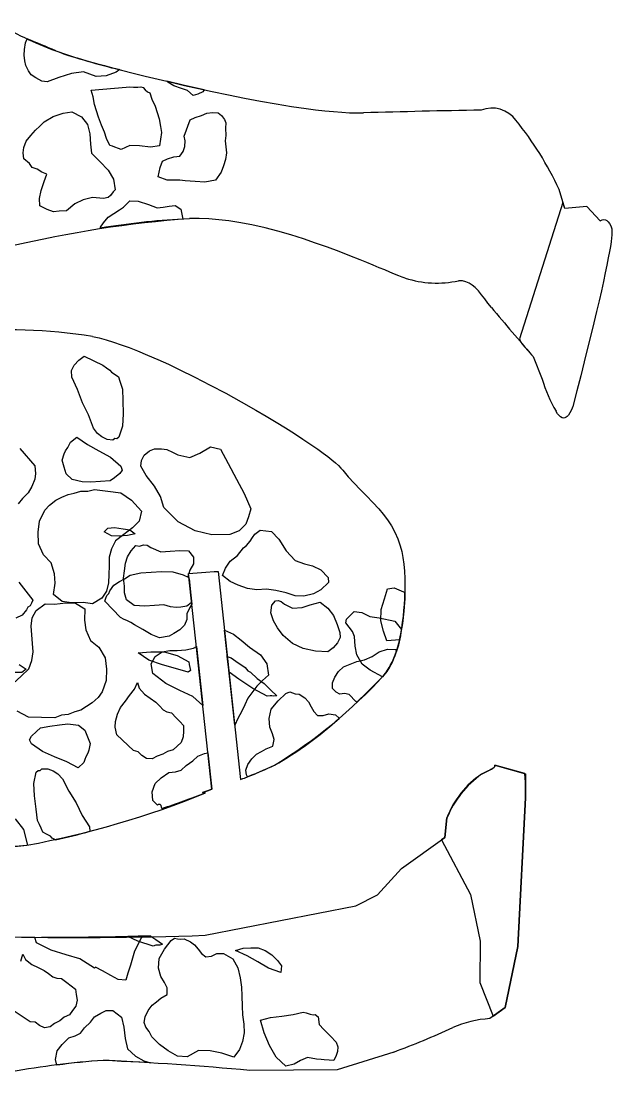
# Model space of a CAD drawing. Extents: x 1.3 to 15.6, y 3.2 to 7.5.
# Drawn here: x 4.389 to 6.296, y 3.824 to 7.216 of the extents above; entities that cross this region are included whole.
import ezdxf

# ---------------------------------------------------------------- set-up
doc = ezdxf.new("R2010")
doc.units = 0
doc.header["$MEASUREMENT"] = 0

msp = doc.modelspace()

# ---------------------------------------------------------------- linework, layer by layer
at = {"color": 7, "linetype": 'Continuous'}
for p, q in [((4.4041, 7.1462), (4.4087, 7.1592)), ((4.3991, 7.1067), (4.4009, 7.1244)), ((4.4009, 7.1244), (4.4041, 7.1462)), ((4.4015, 7.0875), (4.3991, 7.1067)), ((4.4052, 7.0724), (4.4015, 7.0875)), ((4.4131, 7.0558), (4.4052, 7.0724)), ((4.708, 7.0596), (4.6959, 7.0512)), ((4.4224, 7.0433), (4.4131, 7.0558)), ((4.4372, 7.0334), (4.4224, 7.0433)), ((4.4561, 7.0221), (4.4372, 7.0334)), ((4.5111, 7.0346), (4.4739, 7.0203)), ((4.5523, 7.0474), (4.5111, 7.0346)), ((4.5907, 7.052), (4.5523, 7.0474)), ((4.6314, 7.0375), (4.5907, 7.052)), ((4.6643, 7.0396), (4.6314, 7.0375)), ((4.6959, 7.0512), (4.6643, 7.0396)), ((4.4739, 7.0203), (4.4561, 7.0221)), ((4.6154, 6.9928), (4.7291, 7.0027)), ((4.6218, 6.9721), (4.6154, 6.9928)), ((4.7291, 7.0027), (4.7387, 7.0038)), ((4.7387, 7.0038), (4.7523, 7.0035)), ((4.7523, 7.0035), (4.766, 7.0032)), ((4.766, 7.0032), (4.7756, 7.0044)), ((4.7756, 7.0044), (4.7837, 7.0015)), ((4.7837, 7.0015), (4.7904, 6.9945)), ((4.7904, 6.9945), (4.7971, 6.9876)), ((4.8634, 7.019), (4.8597, 7.0221)), ((4.8823, 7.0076), (4.8634, 7.019)), ((4.9067, 6.9989), (4.8823, 7.0076)), ((4.927, 6.9917), (4.9067, 6.9989)), ((4.9445, 6.9762), (4.927, 6.9917)), ((4.9807, 6.9947), (4.9762, 6.9879)), ((4.6268, 6.9474), (4.6218, 6.9721)), ((4.7971, 6.9876), (4.8052, 6.9847)), ((4.8052, 6.9847), (4.8116, 6.964)), ((4.8116, 6.964), (4.8221, 6.9419)), ((4.9596, 6.98), (4.9445, 6.9762)), ((4.9762, 6.9879), (4.9596, 6.98)), ((4.525, 6.9195), (4.5538, 6.923)), ((4.5538, 6.923), (4.5849, 6.9073)), ((4.6332, 6.9268), (4.6268, 6.9474)), ((4.6396, 6.9061), (4.6332, 6.9268)), ((4.8221, 6.9419), (4.8285, 6.9213)), ((4.8285, 6.9213), (4.8349, 6.9006)), ((4.9884, 6.9193), (5.0076, 6.9216)), ((5.0076, 6.9216), (5.0253, 6.9199)), ((4.4503, 6.8773), (4.4643, 6.8907)), ((4.4643, 6.8907), (4.4934, 6.9078)), ((4.4934, 6.9078), (4.525, 6.9195)), ((4.5849, 6.9073), (4.6035, 6.8823)), ((4.6486, 6.88), (4.6396, 6.9061)), ((4.8349, 6.9006), (4.8399, 6.8759)), ((4.9157, 6.8443), (4.9346, 6.8972)), ((4.9346, 6.8972), (4.9512, 6.905)), ((4.9512, 6.905), (4.9718, 6.9114)), ((4.9718, 6.9114), (4.9884, 6.9193)), ((5.0253, 6.9199), (5.0361, 6.9114)), ((5.0361, 6.9114), (5.0454, 6.8989)), ((5.0454, 6.8989), (5.0506, 6.8879)), ((5.0506, 6.8879), (5.0489, 6.8702)), ((4.421, 6.8465), (4.4364, 6.8639)), ((4.4364, 6.8639), (4.4503, 6.8773)), ((4.6035, 6.8823), (4.6111, 6.8521)), ((4.6591, 6.8579), (4.6486, 6.88)), ((4.6655, 6.8372), (4.6591, 6.8579)), ((4.8422, 6.8568), (4.839, 6.835)), ((4.8399, 6.8759), (4.8422, 6.8568)), ((5.0489, 6.8702), (5.0497, 6.8469)), ((4.3983, 6.8087), (4.4056, 6.8291)), ((4.4056, 6.8291), (4.421, 6.8465)), ((4.6111, 6.8521), (4.6131, 6.8192)), ((4.6131, 6.8192), (4.6166, 6.7904)), ((4.6759, 6.8152), (4.6655, 6.8372)), ((4.839, 6.835), (4.8358, 6.8132)), ((4.9195, 6.8292), (4.9157, 6.8443)), ((4.9178, 6.8114), (4.9195, 6.8292)), ((5.0497, 6.8469), (5.048, 6.8292)), ((5.048, 6.8292), (5.0503, 6.81)), ((4.3966, 6.791), (4.3983, 6.8087)), ((4.3989, 6.7718), (4.3966, 6.791)), ((4.6166, 6.7904), (4.6434, 6.7625)), ((4.6841, 6.8123), (4.6759, 6.8152)), ((4.6922, 6.8093), (4.6841, 6.8123)), ((4.7044, 6.805), (4.6922, 6.8093)), ((4.7125, 6.8021), (4.7044, 6.805)), ((4.7402, 6.8152), (4.7125, 6.8021)), ((4.7716, 6.8131), (4.7402, 6.8152)), ((4.807, 6.8097), (4.7716, 6.8131)), ((4.8358, 6.8132), (4.807, 6.8097)), ((4.9021, 6.7803), (4.912, 6.7951)), ((4.912, 6.7951), (4.9178, 6.8114)), ((5.0527, 6.7908), (5.0495, 6.769)), ((5.0503, 6.81), (5.0527, 6.7908)), ((4.4163, 6.7564), (4.3989, 6.7718)), ((4.4257, 6.7439), (4.4163, 6.7564)), ((4.6434, 6.7625), (4.6701, 6.7346)), ((4.8384, 6.7434), (4.8457, 6.7637)), ((4.8457, 6.7637), (4.8623, 6.7716)), ((4.8623, 6.7716), (4.8829, 6.778)), ((4.8829, 6.778), (4.9021, 6.7803)), ((5.0495, 6.769), (5.0422, 6.7487)), ((4.4419, 6.7381), (4.4257, 6.7439)), ((4.4568, 6.7282), (4.4419, 6.7381)), ((4.473, 6.7224), (4.4568, 6.7282)), ((4.4643, 6.698), (4.473, 6.7224)), ((4.6701, 6.7346), (4.6873, 6.7056)), ((4.8323, 6.7134), (4.8384, 6.7434)), ((5.0349, 6.7283), (5.0166, 6.7027)), ((5.0422, 6.7487), (5.0349, 6.7283)), ((4.4542, 6.6695), (4.4643, 6.698)), ((4.6873, 6.7056), (4.6934, 6.6713)), ((4.8608, 6.7033), (4.8323, 6.7134)), ((4.8745, 6.703), (4.8608, 6.7033)), ((4.8881, 6.7027), (4.8745, 6.703)), ((4.9018, 6.7024), (4.8881, 6.7027)), ((4.9195, 6.7007), (4.9018, 6.7024)), ((4.9509, 6.6986), (4.9195, 6.7007)), ((4.9823, 6.6966), (4.9509, 6.6986)), ((5.0166, 6.7027), (4.9823, 6.6966)), ((4.4495, 6.6436), (4.4542, 6.6695)), ((4.678, 6.6538), (4.671, 6.6471)), ((4.6864, 6.6646), (4.678, 6.6538)), ((4.6934, 6.6713), (4.6864, 6.6646)), ((6.1434, 6.6115), (6.1255, 6.6723)), ((4.4504, 6.6204), (4.4495, 6.6436)), ((4.4734, 6.6076), (4.4504, 6.6204)), ((4.5626, 6.6262), (4.5361, 6.6035)), ((4.5902, 6.6393), (4.5626, 6.6262)), ((4.6204, 6.6468), (4.5902, 6.6393)), ((4.6559, 6.6434), (4.6204, 6.6468)), ((4.671, 6.6471), (4.6559, 6.6434)), ((4.7071, 6.6067), (4.7196, 6.616)), ((4.7196, 6.616), (4.7405, 6.6361)), ((4.7405, 6.6361), (4.7678, 6.6355)), ((4.7678, 6.6355), (4.8004, 6.6239)), ((4.8004, 6.6239), (4.8289, 6.6137)), ((4.8289, 6.6137), (4.848, 6.6161)), ((4.848, 6.6161), (4.8672, 6.6184)), ((4.8672, 6.6184), (4.8864, 6.6207)), ((4.8864, 6.6207), (4.9053, 6.6094)), ((6.1378, 6.6307), (5.9977, 6.1904)), ((6.1434, 6.6115), (6.1378, 6.6307)), ((6.215, 6.6178), (6.1434, 6.6115)), ((6.215, 6.6178), (6.1434, 6.6115)), ((6.2581, 6.5717), (6.215, 6.6178)), ((6.2581, 6.5717), (6.215, 6.6178)), ((4.4937, 6.6003), (4.4734, 6.6076)), ((4.5129, 6.6026), (4.4937, 6.6003)), ((4.5361, 6.6035), (4.5129, 6.6026)), ((4.6556, 6.5655), (4.671, 6.5829)), ((4.671, 6.5829), (4.689, 6.5948)), ((4.689, 6.5948), (4.7071, 6.6067)), ((4.9053, 6.6094), (4.911, 6.5774)), ((4.6457, 6.5506), (4.6556, 6.5655)), ((4.6461, 6.548), (4.6457, 6.5506)), ((5.9977, 6.1904), (6.0009, 6.1808)), ((4.5612, 6.1053), (4.5758, 6.1219)), ((4.5758, 6.1219), (4.593, 6.1349)), ((4.593, 6.1349), (4.6537, 6.1051)), ((6.0417, 6.1331), (6.0704, 6.0607)), ((6.0417, 6.1331), (6.0704, 6.0607)), ((4.5527, 6.088), (4.5612, 6.1053)), ((4.5528, 6.0664), (4.5527, 6.088)), ((4.6537, 6.1051), (4.665, 6.0974)), ((4.665, 6.0974), (4.6763, 6.0897)), ((4.6763, 6.0897), (4.6815, 6.0828)), ((4.6815, 6.0828), (4.6928, 6.0751)), ((4.6928, 6.0751), (4.7041, 6.0674)), ((4.5721, 6.0268), (4.5528, 6.0664)), ((4.7041, 6.0674), (4.7085, 6.0544)), ((4.7085, 6.0544), (4.7129, 6.0415)), ((4.7129, 6.0415), (4.7173, 6.0286)), ((4.5879, 5.9845), (4.5721, 6.0268)), ((4.7173, 6.0286), (4.7184, 5.9914)), ((4.6072, 5.9449), (4.5879, 5.9845)), ((4.7184, 5.9914), (4.7187, 5.9482)), ((4.623, 5.9026), (4.6072, 5.9449)), ((4.7187, 5.9482), (4.7164, 5.9084)), ((4.7164, 5.9084), (4.7053, 5.8729)), ((4.549, 5.8572), (4.5697, 5.8729)), ((4.5697, 5.8729), (4.6035, 5.8498)), ((4.6361, 5.8854), (4.623, 5.9026)), ((4.65, 5.8743), (4.6361, 5.8854)), ((4.6674, 5.8658), (4.65, 5.8743)), ((4.7053, 5.8729), (4.6985, 5.8677)), ((4.3858, 5.8363), (4.4337, 5.7804)), ((4.5328, 5.8286), (4.5405, 5.8399)), ((4.5405, 5.8399), (4.5447, 5.8485)), ((4.5447, 5.8485), (4.549, 5.8572)), ((4.6035, 5.8498), (4.6408, 5.8293)), ((4.6855, 5.8633), (4.6674, 5.8658)), ((4.6924, 5.8685), (4.6855, 5.8633)), ((4.6985, 5.8677), (4.6924, 5.8685)), ((4.8042, 5.8286), (4.8205, 5.8356)), ((4.8205, 5.8356), (4.8421, 5.8358)), ((4.8421, 5.8358), (4.8603, 5.8333)), ((4.9667, 5.8219), (5.0003, 5.842)), ((5.0003, 5.842), (5.0332, 5.8344)), ((4.5226, 5.7991), (4.5285, 5.8199)), ((4.5285, 5.8199), (4.5328, 5.8286)), ((4.6408, 5.8293), (4.6781, 5.8088)), ((4.6781, 5.8088), (4.7111, 5.7796)), ((4.7784, 5.7982), (4.787, 5.8155)), ((4.787, 5.8155), (4.8042, 5.8286)), ((4.8603, 5.8333), (4.8777, 5.8248)), ((4.8777, 5.8248), (4.895, 5.8162)), ((4.895, 5.8162), (4.9339, 5.8078)), ((4.9339, 5.8078), (4.9667, 5.8219)), ((5.0332, 5.8344), (5.0577, 5.7879)), ((4.4337, 5.7804), (4.4364, 5.7554)), ((4.5288, 5.7767), (4.5226, 5.7991)), ((4.535, 5.7543), (4.5288, 5.7767)), ((4.7111, 5.7796), (4.7155, 5.7667)), ((4.776, 5.78), (4.7784, 5.7982)), ((4.7934, 5.7499), (4.776, 5.78)), ((5.0577, 5.7879), (5.0848, 5.7379)), ((4.434, 5.7372), (4.4246, 5.7138)), ((4.4364, 5.7554), (4.434, 5.7372)), ((4.5541, 5.7362), (4.535, 5.7543)), ((4.587, 5.7287), (4.5541, 5.7362)), ((4.6906, 5.7423), (4.6769, 5.7318)), ((4.7078, 5.7554), (4.6906, 5.7423)), ((4.7155, 5.7667), (4.7078, 5.7554)), ((4.8196, 5.7155), (4.7934, 5.7499)), ((5.0848, 5.7379), (5.1093, 5.6914)), ((4.4246, 5.7138), (4.4126, 5.6938)), ((4.6147, 5.728), (4.587, 5.7287)), ((4.6045, 5.6985), (4.6269, 5.7047)), ((4.6458, 5.7299), (4.6147, 5.728)), ((4.6269, 5.7047), (4.6693, 5.699)), ((4.6769, 5.7318), (4.6458, 5.7299)), ((4.8397, 5.6819), (4.8196, 5.7155)), ((4.3946, 5.6747), (4.38, 5.6582)), ((4.4126, 5.6938), (4.3946, 5.6747)), ((4.4812, 5.6537), (4.5018, 5.6694)), ((4.5018, 5.6694), (4.5216, 5.679)), ((4.5216, 5.679), (4.5415, 5.6886)), ((4.5415, 5.6886), (4.5604, 5.6922)), ((4.5604, 5.6922), (4.5829, 5.6984)), ((4.5829, 5.6984), (4.6045, 5.6985)), ((4.6693, 5.699), (4.7117, 5.6932)), ((4.7117, 5.6932), (4.7455, 5.6701)), ((4.7455, 5.6701), (4.7778, 5.6348)), ((4.8503, 5.6465), (4.8397, 5.6819)), ((5.1093, 5.6914), (5.1303, 5.6423)), ((4.4495, 5.6025), (4.4666, 5.6371)), ((4.4666, 5.6371), (4.4812, 5.6537)), ((4.7778, 5.6348), (4.7702, 5.6019)), ((4.8964, 5.6002), (4.8503, 5.6465)), ((5.1303, 5.6423), (5.1236, 5.6155)), ((4.4446, 5.5661), (4.4495, 5.6025)), ((4.7702, 5.6019), (4.7487, 5.5802)), ((4.951, 5.5711), (4.8964, 5.6002)), ((5.1236, 5.6155), (5.1142, 5.5921)), ((4.4457, 5.529), (4.4446, 5.5661)), ((4.6573, 5.5674), (4.6698, 5.5793)), ((4.6813, 5.5545), (4.6573, 5.5674)), ((4.6698, 5.5793), (4.6913, 5.5817)), ((4.6913, 5.5817), (4.7187, 5.5778)), ((4.7187, 5.5778), (4.74, 5.5741)), ((4.7487, 5.5802), (4.7212, 5.5593)), ((4.74, 5.5741), (4.758, 5.5613)), ((5.0047, 5.5577), (4.951, 5.5711)), ((5.0928, 5.5703), (5.0635, 5.5589)), ((5.1142, 5.5921), (5.0928, 5.5703)), ((5.1438, 5.5603), (5.161, 5.5734)), ((5.161, 5.5734), (5.1974, 5.5684)), ((5.1974, 5.5684), (5.2217, 5.5435)), ((4.6937, 5.5384), (4.6809, 5.5123)), ((4.7058, 5.5537), (4.6813, 5.5545)), ((4.7212, 5.5593), (4.6937, 5.5384)), ((4.7333, 5.5559), (4.7058, 5.5537)), ((4.758, 5.5613), (4.7333, 5.5559)), ((5.0635, 5.5589), (5.0047, 5.5577)), ((5.1173, 5.5238), (5.1284, 5.5377)), ((5.1284, 5.5377), (5.1361, 5.549)), ((5.1361, 5.549), (5.1438, 5.5603)), ((5.2217, 5.5435), (5.2444, 5.5065)), ((4.4623, 5.4928), (4.4457, 5.529)), ((4.6809, 5.5123), (4.6741, 5.4855)), ((4.7329, 5.4868), (4.7449, 5.5067)), ((4.7449, 5.5067), (4.7595, 5.5232)), ((4.7595, 5.5232), (4.7716, 5.5216)), ((4.7716, 5.5216), (4.7845, 5.526)), ((4.7845, 5.526), (4.7966, 5.5243)), ((4.7966, 5.5243), (4.8079, 5.5166)), ((4.8079, 5.5166), (4.84, 5.503)), ((4.84, 5.503), (4.8711, 5.5049)), ((4.8711, 5.5049), (4.9022, 5.5069)), ((4.9022, 5.5069), (4.9298, 5.5062)), ((4.9298, 5.5062), (4.9455, 5.4855)), ((5.0881, 5.4908), (5.107, 5.516)), ((5.107, 5.516), (5.1173, 5.5238)), ((5.2444, 5.5065), (5.274, 5.4747)), ((4.4867, 5.4679), (4.4623, 5.4928)), ((4.4973, 5.4325), (4.4867, 5.4679)), ((4.6741, 5.4855), (4.6735, 5.4578)), ((4.7237, 5.4418), (4.727, 5.466)), ((4.727, 5.466), (4.7329, 5.4868)), ((4.9457, 5.4639), (4.9337, 5.444)), ((4.9455, 5.4855), (4.9457, 5.4639)), ((5.0486, 5.4499), (5.064, 5.4725)), ((5.064, 5.4725), (5.0881, 5.4908)), ((5.274, 5.4747), (5.3035, 5.4645)), ((5.3035, 5.4645), (5.3303, 5.4578)), ((4.4992, 5.4014), (4.4973, 5.4325)), ((4.6728, 5.4302), (4.6721, 5.4025)), ((4.6735, 5.4578), (4.6728, 5.4302)), ((4.7204, 5.4175), (4.7237, 5.4418)), ((4.7417, 5.4273), (4.7756, 5.4355)), ((4.7756, 5.4355), (4.8093, 5.4375)), ((4.8093, 5.4375), (4.843, 5.4396)), ((4.843, 5.4396), (4.8796, 5.4385)), ((4.8796, 5.4385), (4.9129, 5.4283)), ((4.9129, 5.4283), (4.9313, 5.4203)), ((4.9301, 5.4315), (4.9278, 5.4232)), ((4.93, 5.4332), (4.9859, 5.4371)), ((4.93, 5.4332), (4.9301, 5.4315)), ((4.9306, 5.4332), (4.93, 5.4332)), ((5.0045, 4.7364), (4.93, 5.4332)), ((4.9337, 5.444), (4.9306, 5.4332)), ((4.9859, 5.4371), (5.0129, 5.44)), ((5.0129, 5.44), (5.013, 5.439)), ((5.013, 5.439), (5.0257, 5.4399)), ((5.0257, 5.4399), (5.0975, 4.7684)), ((5.0393, 5.4265), (5.0486, 5.4499)), ((5.3303, 5.4578), (5.3563, 5.445)), ((5.3563, 5.445), (5.3807, 5.4201)), ((4.3825, 5.405), (4.427, 5.3465)), ((4.4943, 5.3651), (4.4992, 5.4014)), ((4.6721, 5.4025), (4.6653, 5.3757)), ((4.676, 5.3773), (4.6888, 5.3953)), ((4.6888, 5.3953), (4.7075, 5.4069)), ((4.7075, 5.4069), (4.723, 5.4156)), ((4.7231, 5.3925), (4.7204, 5.4175)), ((4.723, 5.4156), (4.7417, 5.4273)), ((4.9278, 5.4232), (4.9318, 5.4155)), ((4.9313, 5.4203), (4.9406, 5.3336)), ((4.9318, 5.4155), (4.9398, 5.3414)), ((5.0644, 5.4076), (5.0393, 5.4265)), ((5.0905, 5.3949), (5.0644, 5.4076)), ((5.1199, 5.3847), (5.0905, 5.3949)), ((5.3817, 5.4045), (5.3568, 5.3801)), ((5.3807, 5.4201), (5.3817, 5.4045)), ((4.5221, 5.3428), (4.4943, 5.3651)), ((4.6653, 5.3757), (4.6499, 5.3531)), ((4.6631, 5.3532), (4.6664, 5.3623)), ((4.6664, 5.3623), (4.6727, 5.3682)), ((4.6727, 5.3682), (4.676, 5.3773)), ((4.7233, 5.3709), (4.7231, 5.3925)), ((4.7295, 5.3484), (4.7233, 5.3709)), ((5.1502, 5.3805), (5.1199, 5.3847)), ((5.1813, 5.3825), (5.1502, 5.3805)), ((5.2116, 5.3783), (5.1813, 5.3825)), ((5.2445, 5.3708), (5.2116, 5.3783)), ((5.2739, 5.3606), (5.2445, 5.3708)), ((5.3016, 5.3599), (5.2739, 5.3606)), ((5.3335, 5.3679), (5.3016, 5.3599)), ((5.3568, 5.3801), (5.3335, 5.3679)), ((5.5618, 5.3508), (5.5719, 5.3841)), ((5.5719, 5.3841), (5.5934, 5.3865)), ((5.5934, 5.3865), (5.6236, 5.3734)), ((5.6236, 5.3734), (5.628, 5.3717)), ((4.4185, 5.3292), (4.4116, 5.3239)), ((4.4227, 5.3378), (4.4185, 5.3292)), ((4.427, 5.3465), (4.4227, 5.3378)), ((4.4387, 5.3141), (4.4669, 5.3347)), ((4.4669, 5.3347), (4.4974, 5.3337)), ((4.4974, 5.3337), (4.5342, 5.3388)), ((4.5524, 5.3387), (4.5221, 5.3428)), ((4.5342, 5.3388), (4.5648, 5.3378)), ((4.5895, 5.3398), (4.5524, 5.3387)), ((4.5648, 5.3378), (4.5948, 5.3186)), ((4.6198, 5.3356), (4.5895, 5.3398)), ((4.6499, 5.3531), (4.6198, 5.3356)), ((4.6597, 5.3442), (4.6631, 5.3532)), ((4.7101, 5.2907), (4.6597, 5.3442)), ((4.7547, 5.3296), (4.7295, 5.3484)), ((4.7884, 5.3281), (4.7547, 5.3296)), ((4.8195, 5.33), (4.7884, 5.3281)), ((4.8506, 5.3319), (4.8195, 5.33)), ((4.8714, 5.326), (4.8506, 5.3319)), ((4.9241, 5.3281), (4.9051, 5.3245)), ((4.9378, 5.3386), (4.9241, 5.3281)), ((4.9406, 5.3336), (4.9343, 5.3237)), ((4.9398, 5.3414), (4.9378, 5.3386)), ((5.1956, 5.3065), (5.1989, 5.3307)), ((5.1989, 5.3307), (5.21, 5.3446)), ((5.21, 5.3446), (5.2195, 5.3464)), ((5.2195, 5.3464), (5.2282, 5.3422)), ((5.2282, 5.3422), (5.2395, 5.3344)), ((5.2395, 5.3344), (5.2655, 5.3217)), ((5.2966, 5.3236), (5.3225, 5.3324)), ((5.3225, 5.3324), (5.3544, 5.3404)), ((5.3544, 5.3404), (5.3796, 5.3215)), ((5.5516, 5.3174), (5.5618, 5.3508)), ((4.3927, 5.2987), (4.3729, 5.2891)), ((4.4073, 5.3153), (4.3927, 5.2987)), ((4.4116, 5.3239), (4.4073, 5.3153)), ((4.4258, 5.29), (4.4387, 5.3141)), ((4.5948, 5.3186), (4.5937, 5.2819)), ((4.8895, 5.3235), (4.8714, 5.326)), ((4.9051, 5.3245), (4.8895, 5.3235)), ((4.9245, 5.3026), (4.9239, 5.2843)), ((4.9343, 5.3237), (4.9245, 5.3026)), ((5.2044, 5.2806), (5.1956, 5.3065)), ((5.2655, 5.3217), (5.2966, 5.3236)), ((5.3796, 5.3215), (5.3979, 5.2974)), ((5.3979, 5.2974), (5.4093, 5.2681)), ((5.4395, 5.2856), (5.4644, 5.31)), ((5.4644, 5.31), (5.4886, 5.3067)), ((5.4886, 5.3067), (5.5146, 5.2939)), ((5.5146, 5.2939), (5.5449, 5.2897)), ((5.5505, 5.2808), (5.5516, 5.3174)), ((4.4219, 5.2626), (4.4258, 5.29)), ((4.4241, 5.235), (4.4219, 5.2626)), ((4.5937, 5.2819), (4.5989, 5.2512)), ((4.7221, 5.2842), (4.7101, 5.2907)), ((4.7312, 5.2809), (4.7221, 5.2842)), ((4.7432, 5.2744), (4.7312, 5.2809)), ((4.7553, 5.2679), (4.7432, 5.2744)), ((4.7823, 5.2518), (4.7553, 5.2679)), ((4.9173, 5.2661), (4.9015, 5.2513)), ((4.9239, 5.2843), (4.9173, 5.2661)), ((5.2167, 5.2574), (5.2044, 5.2806)), ((5.4093, 5.2681), (5.4181, 5.2423)), ((5.4378, 5.2735), (5.4395, 5.2856)), ((5.4483, 5.2597), (5.4378, 5.2735)), ((5.4587, 5.246), (5.4483, 5.2597)), ((5.5449, 5.2897), (5.5959, 5.2797)), ((5.5587, 5.2469), (5.5505, 5.2808)), ((5.5959, 5.2797), (5.6169, 5.2521)), ((4.4264, 5.2075), (4.4241, 5.235)), ((4.5989, 5.2512), (4.6131, 5.2172)), ((4.8093, 5.2357), (4.7823, 5.2518)), ((4.8366, 5.2258), (4.8093, 5.2357)), ((4.8673, 5.2309), (4.8366, 5.2258)), ((4.8828, 5.2397), (4.8673, 5.2309)), ((4.9015, 5.2513), (4.8828, 5.2397)), ((5.046, 5.2497), (5.0753, 5.2369)), ((5.0788, 4.9434), (5.046, 5.2497)), ((5.0753, 5.2369), (5.0992, 5.2179)), ((5.235, 5.2333), (5.2167, 5.2574)), ((5.2654, 5.2076), (5.235, 5.2333)), ((5.4191, 5.2267), (5.4106, 5.2094)), ((5.4181, 5.2423), (5.4191, 5.2267)), ((5.4658, 5.2296), (5.4587, 5.246)), ((5.4677, 5.1985), (5.4658, 5.2296)), ((5.57, 5.216), (5.5587, 5.2469)), ((4.4286, 5.1799), (4.4264, 5.2075)), ((4.6131, 5.2172), (4.64, 5.195)), ((4.64, 5.195), (4.6604, 5.1607)), ((4.921, 5.1865), (4.9456, 5.1919)), ((4.9456, 5.1919), (4.9551, 5.1979)), ((4.9551, 5.1979), (4.9755, 5.0074)), ((5.0992, 5.2179), (5.1261, 5.1957)), ((5.1261, 5.1957), (5.162, 5.1701)), ((5.3001, 5.1905), (5.2654, 5.2076)), ((5.396, 5.1928), (5.3788, 5.1798)), ((5.4106, 5.2094), (5.396, 5.1928)), ((5.4731, 5.17), (5.4677, 5.1985)), ((5.5975, 5.2182), (5.57, 5.216)), ((5.6104, 5.2193), (5.5975, 5.2182)), ((4.4247, 5.1525), (4.4286, 5.1799)), ((4.6604, 5.1607), (4.6654, 5.1239)), ((4.7678, 5.1767), (4.8083, 5.1804)), ((4.8016, 5.1536), (4.7678, 5.1767)), ((4.8083, 5.1804), (4.8516, 5.1807)), ((4.8096, 5.141), (4.8225, 5.165)), ((4.8225, 5.165), (4.8443, 5.1797)), ((4.8443, 5.1797), (4.869, 5.185)), ((4.8516, 5.1807), (4.8931, 5.1689)), ((4.869, 5.185), (4.8934, 5.1843)), ((4.8931, 5.1689), (4.9304, 5.1484)), ((4.8934, 5.1843), (4.921, 5.1865)), ((5.055, 5.1656), (5.0678, 5.1605)), ((5.0605, 5.1141), (5.055, 5.1656)), ((5.0678, 5.1605), (5.0903, 5.1451)), ((5.162, 5.1701), (5.1825, 5.142)), ((5.339, 5.1821), (5.3001, 5.1905)), ((5.3788, 5.1798), (5.339, 5.1821)), ((5.4905, 5.1399), (5.4731, 5.17)), ((5.4978, 5.154), (5.5226, 5.1655)), ((5.5226, 5.1655), (5.5444, 5.1801)), ((5.5444, 5.1801), (5.5722, 5.1884)), ((5.5722, 5.1884), (5.5966, 5.1877)), ((5.5966, 5.1877), (5.602, 5.1875)), ((4.3834, 5.1396), (4.4059, 5.1242)), ((4.3896, 5.1016), (4.4147, 5.1253)), ((4.4059, 5.1242), (4.3922, 5.1138)), ((4.4147, 5.1253), (4.4247, 5.1525)), ((4.6654, 5.1239), (4.6643, 5.0872)), ((4.8458, 5.1383), (4.8016, 5.1536)), ((4.8148, 5.1102), (4.8096, 5.141)), ((4.8873, 5.1265), (4.8458, 5.1383)), ((4.9289, 5.1146), (4.8873, 5.1265)), ((4.9304, 5.1484), (4.9322, 5.1389)), ((4.9322, 5.1389), (4.934, 5.1294)), ((4.934, 5.1294), (4.9358, 5.1199)), ((5.0903, 5.1451), (5.1016, 5.1374)), ((5.1016, 5.1374), (5.1129, 5.1297)), ((5.1129, 5.1297), (5.1208, 5.1193)), ((5.1825, 5.142), (5.1876, 5.1052)), ((5.4141, 5.1167), (5.4299, 5.1316)), ((5.4299, 5.1316), (5.4515, 5.1401)), ((5.4515, 5.1401), (5.4732, 5.1486)), ((5.4732, 5.1486), (5.4978, 5.154)), ((5.5157, 5.121), (5.4905, 5.1399)), ((4.3644, 5.0779), (4.3896, 5.1016)), ((4.3922, 5.1138), (4.3706, 5.1136)), ((4.8566, 5.0784), (4.8148, 5.1102)), ((4.9358, 5.1199), (4.9289, 5.1146)), ((5.0924, 5.0924), (5.0605, 5.1141)), ((5.1375, 5.0615), (5.0924, 5.0924)), ((5.1208, 5.1193), (5.1294, 5.1151)), ((5.1294, 5.1151), (5.1512, 5.0936)), ((5.1512, 5.0936), (5.1737, 5.0782)), ((5.1876, 5.1052), (5.1687, 5.0874)), ((5.3947, 5.0806), (5.4014, 5.0988)), ((5.4014, 5.0988), (5.4141, 5.1167)), ((5.5556, 5.0995), (5.5157, 5.121)), ((5.5603, 5.1046), (5.5556, 5.0995)), ((4.6643, 5.0872), (4.651, 5.0509)), ((4.7393, 5.0391), (4.7552, 5.0601)), ((4.7552, 5.0601), (4.765, 5.0812)), ((4.765, 5.0812), (4.7705, 5.0626)), ((4.7705, 5.0626), (4.7883, 5.0438)), ((4.9018, 5.0557), (4.8566, 5.0784)), ((4.944, 5.0361), (4.9018, 5.0557)), ((5.1498, 5.0696), (5.137, 5.0517)), ((5.1835, 5.0368), (5.1375, 5.0615)), ((5.1687, 5.0874), (5.1498, 5.0696)), ((5.1737, 5.0782), (5.1955, 5.0567)), ((5.1955, 5.0567), (5.2146, 5.0387)), ((5.3942, 5.0623), (5.3947, 5.0806)), ((5.406, 5.0497), (5.3942, 5.0623)), ((4.6382, 5.033), (4.6193, 5.0152)), ((4.651, 5.0509), (4.6382, 5.033)), ((4.7106, 5.0002), (4.7265, 5.0212)), ((4.7265, 5.0212), (4.7393, 5.0391)), ((4.7883, 5.0438), (4.8063, 5.031)), ((4.8063, 5.031), (4.8242, 5.0182)), ((4.9755, 5.0074), (4.944, 5.0361)), ((5.1211, 5.0307), (5.1113, 5.0096)), ((5.137, 5.0517), (5.1211, 5.0307)), ((5.193, 5.0386), (5.1835, 5.0368)), ((5.1991, 5.0377), (5.193, 5.0386)), ((5.1965, 4.9949), (5.2187, 5.0217)), ((5.2051, 5.0369), (5.1991, 5.0377)), ((5.2146, 5.0387), (5.2051, 5.0369)), ((5.2187, 5.0217), (5.2439, 5.0454)), ((5.2439, 5.0454), (5.2563, 5.0512)), ((5.2563, 5.0512), (5.2653, 5.0478)), ((5.2653, 5.0478), (5.2744, 5.0445)), ((5.2744, 5.0445), (5.2866, 5.0441)), ((5.2866, 5.0441), (5.3046, 5.0314)), ((5.3046, 5.0314), (5.3164, 5.0188)), ((5.418, 5.0433), (5.406, 5.0497)), ((5.4334, 5.0458), (5.418, 5.0433)), ((5.4486, 5.0423), (5.4334, 5.0458)), ((5.4693, 5.0203), (5.4486, 5.0423)), ((4.4131, 4.9694), (4.377, 4.9888)), ((4.5819, 4.9919), (4.5634, 4.9863)), ((4.6006, 5.0035), (4.5819, 4.9919)), ((4.6193, 5.0152), (4.6006, 5.0035)), ((4.7008, 4.9791), (4.7106, 5.0002)), ((4.8242, 5.0182), (4.8361, 5.0057)), ((4.8361, 5.0057), (4.8479, 4.9931)), ((4.8479, 4.9931), (4.86, 4.9866)), ((5.1015, 4.9885), (5.0886, 4.9645)), ((5.1113, 5.0096), (5.1015, 4.9885)), ((5.1895, 4.9645), (5.1965, 4.9949)), ((5.3164, 5.0188), (5.3251, 5.0032)), ((5.3251, 5.0032), (5.3338, 4.9877)), ((5.3338, 4.9877), (5.3457, 4.9751)), ((5.4725, 5.0179), (5.4693, 5.0203)), ((4.4559, 4.9681), (4.4131, 4.9694)), ((4.4986, 4.9669), (4.4559, 4.9681)), ((4.5203, 4.9754), (4.4986, 4.9669)), ((4.5418, 4.9778), (4.5203, 4.9754)), ((4.5634, 4.9863), (4.5418, 4.9778)), ((4.6934, 4.9366), (4.6939, 4.9549)), ((4.6939, 4.9549), (4.7008, 4.9791)), ((4.86, 4.9866), (4.8751, 4.9831)), ((4.8751, 4.9831), (4.89, 4.9674)), ((4.89, 4.9674), (4.9018, 4.9548)), ((4.9018, 4.9548), (4.9137, 4.9422)), ((5.0886, 4.9645), (5.0788, 4.9434)), ((5.1917, 4.9369), (5.1895, 4.9645)), ((5.3457, 4.9751), (5.364, 4.9746)), ((5.364, 4.9746), (5.3825, 4.9801)), ((5.3825, 4.9801), (5.4038, 4.9764)), ((5.4038, 4.9764), (5.4157, 4.9666)), ((4.4235, 4.908), (4.4392, 4.9228)), ((4.4392, 4.9228), (4.4518, 4.9346)), ((4.4518, 4.9346), (4.4825, 4.9398)), ((4.4825, 4.9398), (4.5133, 4.945)), ((4.5133, 4.945), (4.5408, 4.9473)), ((4.5408, 4.9473), (4.5744, 4.9432)), ((4.5744, 4.9432), (4.5953, 4.9273)), ((4.5953, 4.9273), (4.6038, 4.9056)), ((4.6988, 4.9119), (4.6934, 4.9366)), ((4.9131, 4.9239), (4.9126, 4.9055)), ((4.9137, 4.9422), (4.9131, 4.9239)), ((5.2002, 4.9153), (5.1917, 4.9369)), ((4.417, 4.8959), (4.4235, 4.908)), ((4.4228, 4.8835), (4.417, 4.8959)), ((4.6038, 4.9056), (4.6123, 4.884)), ((4.7523, 4.8614), (4.6988, 4.9119)), ((4.9059, 4.8874), (4.8933, 4.8755)), ((4.9126, 4.9055), (4.9059, 4.8874)), ((5.2058, 4.8968), (5.2002, 4.9153)), ((5.2021, 4.8755), (5.2058, 4.8968)), ((4.4587, 4.858), (4.4228, 4.8835)), ((4.4979, 4.8415), (4.4587, 4.858)), ((4.6053, 4.8536), (4.5988, 4.8416)), ((4.6086, 4.8627), (4.6053, 4.8536)), ((4.6123, 4.884), (4.6086, 4.8627)), ((4.7675, 4.8579), (4.7523, 4.8614)), ((4.7793, 4.8453), (4.7675, 4.8579)), ((4.8622, 4.8581), (4.8467, 4.8494)), ((4.8807, 4.8637), (4.8622, 4.8581)), ((4.8933, 4.8755), (4.8807, 4.8637)), ((4.9596, 4.843), (4.9813, 4.8515)), ((4.9813, 4.8515), (4.9918, 4.8547)), ((4.9918, 4.8547), (5.0045, 4.7364)), ((5.1493, 4.8495), (5.1649, 4.8582)), ((5.1649, 4.8582), (5.1804, 4.8669)), ((5.1804, 4.8669), (5.2021, 4.8755)), ((4.5372, 4.8251), (4.4979, 4.8415)), ((4.5733, 4.8057), (4.5372, 4.8251)), ((4.5922, 4.8234), (4.5733, 4.8057)), ((4.5955, 4.8325), (4.5922, 4.8234)), ((4.5988, 4.8416), (4.5955, 4.8325)), ((4.7943, 4.8357), (4.7793, 4.8453)), ((4.8126, 4.8352), (4.7943, 4.8357)), ((4.8282, 4.8439), (4.8126, 4.8352)), ((4.8467, 4.8494), (4.8282, 4.8439)), ((4.922, 4.8135), (4.9439, 4.8282)), ((4.9439, 4.8282), (4.9596, 4.843)), ((5.1208, 4.8168), (5.1336, 4.8347)), ((5.1336, 4.8347), (5.1493, 4.8495)), ((4.4311, 4.7549), (4.4384, 4.7914)), ((4.4384, 4.7914), (4.4446, 4.7973)), ((4.4446, 4.7973), (4.4508, 4.7971)), ((4.4508, 4.7971), (4.457, 4.803)), ((4.457, 4.803), (4.4754, 4.8025)), ((4.4754, 4.8025), (4.4935, 4.7958)), ((4.4935, 4.7958), (4.5085, 4.7862)), ((4.5085, 4.7862), (4.5233, 4.7705)), ((4.8413, 4.7732), (4.8663, 4.7908)), ((4.8663, 4.7908), (4.8878, 4.7932)), ((4.8878, 4.7932), (4.9063, 4.7987)), ((4.9063, 4.7987), (4.922, 4.8135)), ((5.1142, 4.7986), (5.1208, 4.8168)), ((5.1168, 4.7833), (5.1142, 4.7986)), ((6.0144, 4.7873), (5.9176, 4.8143)), ((5.9176, 4.8143), (6.0165, 4.7867)), ((6.0167, 4.7596), (6.0144, 4.7873)), ((6.0165, 4.7867), (6.017, 4.7092)), ((4.433, 4.7151), (4.4311, 4.7549)), ((4.5233, 4.7705), (4.5435, 4.7301)), ((4.8125, 4.7282), (4.8225, 4.7554)), ((4.8225, 4.7554), (4.8413, 4.7732)), ((5.0975, 4.7684), (5.1047, 4.7709)), ((5.1047, 4.7709), (5.1101, 4.7728)), ((5.1203, 4.7769), (5.1168, 4.7833)), ((6.017, 4.7092), (6.0167, 4.7596)), ((4.5435, 4.7301), (4.5669, 4.6927)), ((4.8147, 4.7006), (4.8125, 4.7282)), ((4.9907, 4.7316), (4.9746, 4.7261)), ((4.9746, 4.7261), (4.9907, 4.7316)), ((4.9746, 4.7261), (4.9851, 4.7247)), ((4.9851, 4.7247), (4.9746, 4.7261)), ((5.0045, 4.7364), (4.9907, 4.7316)), ((4.9907, 4.7316), (5.0045, 4.7364)), ((4.4378, 4.6721), (4.433, 4.7151)), ((4.5669, 4.6927), (4.587, 4.6524)), ((4.8295, 4.6849), (4.8147, 4.7006)), ((4.8327, 4.6878), (4.8295, 4.6849)), ((4.8388, 4.6876), (4.8327, 4.6878)), ((4.8417, 4.6845), (4.8388, 4.6876)), ((4.844, 4.6744), (4.8417, 4.6845)), ((5.992, 4.2295), (6.017, 4.7092)), ((6.017, 4.7092), (5.992, 4.2295)), ((4.4428, 4.6353), (4.4378, 4.6721)), ((4.587, 4.6524), (4.6104, 4.615)), ((4.3709, 4.6416), (4.397, 4.6072)), ((4.4486, 4.6229), (4.4428, 4.6353)), ((4.4543, 4.6105), (4.4486, 4.6229)), ((4.6104, 4.615), (4.6119, 4.6013)), ((5.7636, 4.6441), (5.757, 4.5805)), ((5.757, 4.5805), (5.7636, 4.6441)), ((4.397, 4.6072), (4.4103, 4.5562)), ((4.4601, 4.5981), (4.4543, 4.6105)), ((4.4721, 4.5916), (4.4601, 4.5981)), ((4.4841, 4.5852), (4.4721, 4.5916)), ((4.4901, 4.5789), (4.4841, 4.5852)), ((5.6166, 4.4809), (5.757, 4.5805)), ((5.757, 4.5805), (5.7465, 4.5731)), ((4.4103, 4.5562), (4.4086, 4.556)), ((4.501, 4.573), (4.4901, 4.5789)), ((5.7465, 4.5731), (5.839, 4.3965)), ((5.5396, 4.3958), (5.6166, 4.4809)), ((5.4693, 4.36), (5.5396, 4.3958)), ((5.839, 4.3965), (5.8712, 4.2463)), ((4.9834, 4.2652), (5.4693, 4.36)), ((4.4397, 4.2411), (4.4336, 4.2586)), ((4.4862, 4.2167), (4.4397, 4.2411)), ((4.7661, 4.2466), (4.7339, 4.2614)), ((4.8155, 4.2297), (4.7661, 4.2466)), ((4.7769, 4.2566), (4.7672, 4.2367)), ((4.781, 4.2621), (4.7769, 4.2566)), ((4.8083, 4.2625), (4.824, 4.2514)), ((4.824, 4.2514), (4.8459, 4.2368)), ((4.8527, 4.2207), (4.8736, 4.2483)), ((4.8736, 4.2483), (4.8849, 4.256)), ((4.8849, 4.256), (4.8944, 4.2542)), ((4.8944, 4.2542), (4.9039, 4.2524)), ((4.9039, 4.2524), (4.916, 4.2541)), ((4.916, 4.2541), (4.9358, 4.2445)), ((4.9358, 4.2445), (4.9496, 4.234)), ((5.8712, 4.2463), (5.8698, 4.1132)), ((4.5346, 4.2017), (4.4862, 4.2167)), ((4.755, 4.2135), (4.7488, 4.191)), ((4.7672, 4.2367), (4.755, 4.2135)), ((4.8246, 4.2331), (4.8155, 4.2297)), ((4.8307, 4.2333), (4.8246, 4.2331)), ((4.8368, 4.2335), (4.8307, 4.2333)), ((4.8353, 4.1906), (4.8527, 4.2207)), ((4.8459, 4.2368), (4.8368, 4.2335)), ((4.9496, 4.234), (4.9608, 4.2201)), ((4.9608, 4.2201), (4.9719, 4.2062)), ((5.0038, 4.1983), (5.0212, 4.2068)), ((5.0212, 4.2068), (5.0428, 4.2067)), ((5.0819, 4.2166), (5.1062, 4.2234)), ((5.1191, 4.1994), (5.0819, 4.2166)), ((5.1062, 4.2234), (5.1306, 4.2242)), ((5.1306, 4.2242), (5.155, 4.225)), ((5.155, 4.225), (5.1767, 4.2165)), ((5.1767, 4.2165), (5.1985, 4.2018)), ((5.951, 4.0319), (5.992, 4.2295)), ((5.992, 4.2295), (5.951, 4.0319)), ((4.3892, 4.1818), (4.3954, 4.2042)), ((4.3954, 4.2042), (4.404, 4.1869)), ((4.404, 4.1869), (4.4246, 4.1712)), ((4.5794, 4.1894), (4.5346, 4.2017)), ((4.6268, 4.1589), (4.5794, 4.1894)), ((4.7488, 4.191), (4.7427, 4.1686)), ((4.8334, 4.1595), (4.8353, 4.1906)), ((4.9719, 4.2062), (4.9857, 4.1958)), ((4.9857, 4.1958), (5.0038, 4.1983)), ((5.0428, 4.2067), (5.0729, 4.1893)), ((5.0729, 4.1893), (5.0892, 4.1606)), ((5.1534, 4.179), (5.1191, 4.1994)), ((5.1876, 4.1587), (5.1534, 4.179)), ((5.1985, 4.2018), (5.2174, 4.1841)), ((5.2174, 4.1841), (5.2302, 4.1661)), ((4.4246, 4.1712), (4.4445, 4.1616)), ((4.4445, 4.1616), (4.4643, 4.152)), ((4.4643, 4.152), (4.478, 4.1415)), ((4.478, 4.1415), (4.4918, 4.1311)), ((4.6294, 4.1623), (4.6268, 4.1589)), ((4.6527, 4.1501), (4.6294, 4.1623)), ((4.6794, 4.1352), (4.6527, 4.1501)), ((4.7339, 4.1427), (4.7277, 4.1203)), ((4.7427, 4.1686), (4.7339, 4.1427)), ((4.8401, 4.1326), (4.8334, 4.1595)), ((5.0892, 4.1606), (5.0968, 4.1278)), ((5.2278, 4.1447), (5.1876, 4.1587)), ((5.2302, 4.1661), (5.2278, 4.1447)), ((4.4918, 4.1311), (4.5048, 4.1267)), ((4.5048, 4.1267), (4.5203, 4.1257)), ((4.5203, 4.1257), (4.5375, 4.1127)), ((4.5375, 4.1127), (4.5513, 4.1022)), ((4.7027, 4.123), (4.6794, 4.1352)), ((4.7277, 4.1203), (4.7027, 4.123)), ((4.8521, 4.1127), (4.8401, 4.1326)), ((4.8607, 4.0953), (4.8521, 4.1127)), ((5.0968, 4.1278), (5.101, 4.0975)), ((5.8698, 4.1132), (5.9126, 4.004)), ((4.5513, 4.1022), (4.5651, 4.0918)), ((4.5651, 4.0918), (4.5676, 4.0736)), ((4.5676, 4.0736), (4.5701, 4.0555)), ((4.8406, 4.0618), (4.8606, 4.0737)), ((4.8606, 4.0737), (4.8607, 4.0953)), ((5.101, 4.0975), (5.1017, 4.0698)), ((4.5701, 4.0555), (4.5665, 4.0365)), ((4.7998, 4.0222), (4.8128, 4.0394)), ((4.8128, 4.0394), (4.8267, 4.0506)), ((4.8267, 4.0506), (4.8406, 4.0618)), ((5.1017, 4.0698), (5.1032, 4.0361)), ((4.4193, 3.9854), (4.3581, 4.0264)), ((4.5456, 4.0089), (4.5283, 4.0004)), ((4.556, 4.0227), (4.5456, 4.0089)), ((4.5665, 4.0365), (4.556, 4.0227)), ((4.6268, 4.0016), (4.6467, 4.0135)), ((4.6467, 4.0135), (4.6641, 4.0221)), ((4.6641, 4.0221), (4.6857, 4.022)), ((4.6857, 4.022), (4.7132, 4.0011)), ((4.7902, 4.0024), (4.7998, 4.0222)), ((5.1032, 4.0361), (5.1039, 4.0085)), ((5.1039, 4.0085), (5.1081, 3.9782)), ((5.1946, 3.9993), (5.231, 4.0043)), ((5.231, 4.0043), (5.2673, 4.0093)), ((5.2673, 4.0093), (5.3002, 4.0169)), ((5.3002, 4.0169), (5.3097, 4.0151)), ((5.3097, 4.0151), (5.3226, 4.0107)), ((5.3226, 4.0107), (5.3321, 4.0089)), ((5.3321, 4.0089), (5.3382, 4.0098)), ((5.3382, 4.0098), (5.3485, 4.0019)), ((5.951, 4.0319), (5.9018, 3.9962)), ((5.9126, 4.004), (5.951, 4.0319)), ((4.4348, 3.9845), (4.4193, 3.9854)), ((4.4486, 3.974), (4.4348, 3.9845)), ((4.465, 3.967), (4.4486, 3.974)), ((4.4832, 3.9695), (4.465, 3.967)), ((4.497, 3.9807), (4.4832, 3.9695)), ((4.5144, 3.9892), (4.497, 3.9807)), ((4.5283, 4.0004), (4.5144, 3.9892)), ((4.5946, 3.9663), (4.6137, 3.9843)), ((4.6137, 3.9843), (4.6268, 4.0016)), ((4.7132, 4.0011), (4.7208, 3.9682)), ((4.7866, 3.9834), (4.7902, 4.0024)), ((4.7917, 3.9687), (4.7866, 3.9834)), ((5.1081, 3.9782), (5.1088, 3.9505)), ((5.1617, 3.9917), (5.1946, 3.9993)), ((5.1736, 3.9502), (5.1617, 3.9917)), ((5.3485, 4.0019), (5.3518, 3.9777)), ((5.3518, 3.9777), (5.3664, 3.9612)), ((4.5435, 3.9346), (4.5642, 3.9405)), ((4.5642, 3.9405), (4.5816, 3.9491)), ((4.5816, 3.9491), (4.5946, 3.9663)), ((4.7208, 3.9682), (4.7258, 3.9319)), ((4.8029, 3.9548), (4.7917, 3.9687)), ((4.8114, 3.9375), (4.8029, 3.9548)), ((4.8363, 3.9131), (4.8114, 3.9375)), ((5.1088, 3.9505), (5.1035, 3.922)), ((5.1915, 3.9094), (5.1736, 3.9502)), ((5.3664, 3.9612), (5.3879, 3.9395)), ((5.3879, 3.9395), (5.4059, 3.9204)), ((4.5061, 3.8925), (4.5217, 3.9131)), ((4.5217, 3.9131), (4.5435, 3.9346)), ((4.7258, 3.9319), (4.7334, 3.899)), ((4.8639, 3.8922), (4.8363, 3.9131)), ((5.1035, 3.922), (5.0947, 3.8961)), ((5.2121, 3.8722), (5.1915, 3.9094)), ((5.4059, 3.9204), (5.411, 3.9056)), ((5.411, 3.9056), (5.4101, 3.8901)), ((4.5007, 3.864), (4.5061, 3.8925)), ((4.7334, 3.899), (4.7583, 3.8747)), ((4.7583, 3.8747), (4.7851, 3.8598)), ((4.894, 3.8748), (4.8639, 3.8922)), ((4.9251, 3.8729), (4.894, 3.8748)), ((4.9624, 3.8934), (4.9251, 3.8729)), ((4.9996, 3.8923), (4.9624, 3.8934)), ((5.0376, 3.8852), (4.9996, 3.8923)), ((5.0764, 3.872), (5.0376, 3.8852)), ((5.0947, 3.8961), (5.0764, 3.872)), ((5.2439, 3.8426), (5.2121, 3.8722)), ((5.3141, 3.8707), (5.2907, 3.8614)), ((5.3426, 3.8654), (5.3141, 3.8707)), ((5.4057, 3.8772), (5.3987, 3.8608)), ((5.4101, 3.8901), (5.4057, 3.8772)), ((5.5923, 3.8884), (5.4094, 3.8309)), ((4.5053, 3.8458), (4.5007, 3.864)), ((4.7851, 3.8598), (4.8076, 3.8531)), ((5.2707, 3.8494), (5.2439, 3.8426)), ((5.2907, 3.8614), (5.2707, 3.8494)), ((5.3581, 3.8644), (5.3426, 3.8654)), ((5.3676, 3.8627), (5.3581, 3.8644)), ((5.3832, 3.8617), (5.3676, 3.8627)), ((5.3987, 3.8608), (5.3832, 3.8617)), ((5.4094, 3.8309), (5.1273, 3.829))]:
    msp.add_line(p, q, dxfattribs=at)
at = {"color": 7, "linetype": 'Continuous', "flags": 128}
for points in [[(4.5016, 7.1203), (4.5078, 7.1177), (4.5163, 7.1145), (4.5268, 7.1109), (4.5394, 7.1068), (4.5538, 7.1023), (4.5701, 7.0974), (4.5881, 7.0922), (4.6097, 7.086), (4.6332, 7.0795), (4.6583, 7.0727), (4.685, 7.0656), (4.7131, 7.0583), (4.7508, 7.0486), (4.7904, 7.0388), (4.8315, 7.0288), (4.8739, 7.0188), (4.9173, 7.0088), (4.9615, 6.9989), (5.0062, 6.9892), (5.0585, 6.9782), (5.1107, 6.9678), (5.1623, 6.9581), (5.2129, 6.9492), (5.262, 6.9411), (5.3093, 6.9342), (5.3399, 6.9302), (5.3693, 6.9268), (5.3974, 6.924), (5.424, 6.9219), (5.4491, 6.9205), (5.4724, 6.9199), (5.494, 6.9201)], [(4.9807, 6.9947), (4.9122, 7.0099), (4.8597, 7.0221)], [(5.629, 6.3865), (5.6194, 6.3899), (5.608, 6.3943), (5.5946, 6.3997), (5.5796, 6.4059), (5.5629, 6.4128), (5.545, 6.4203), (5.5258, 6.4283), (5.5052, 6.4368), (5.4834, 6.4456), (5.4504, 6.4588), (5.4153, 6.4724), (5.3784, 6.4861), (5.34, 6.4997), (5.3004, 6.5131), (5.2598, 6.5258), (5.2184, 6.5377), (5.1766, 6.5486), (5.1345, 6.5582), (5.0926, 6.5662), (5.0598, 6.5713), (5.0273, 6.5752), (4.9953, 6.5778), (4.9638, 6.5789), (4.9331, 6.5785)], [(6.2581, 6.5717), (6.2641, 6.5745), (6.2698, 6.5756), (6.275, 6.575), (6.2798, 6.5726), (6.2842, 6.5685), (6.2883, 6.5627), (6.2919, 6.5551), (6.295, 6.5458)], [(6.2581, 6.5717), (6.2641, 6.5745), (6.2698, 6.5756), (6.275, 6.575), (6.2798, 6.5726), (6.2842, 6.5685), (6.2883, 6.5627), (6.2919, 6.5551), (6.295, 6.5458)], [(6.295, 6.5458), (6.2959, 6.5407), (6.296, 6.5331), (6.2955, 6.5255), (6.2946, 6.5164), (6.293, 6.5037), (6.2908, 6.4889), (6.2879, 6.472), (6.2841, 6.4516), (6.2796, 6.4288), (6.2743, 6.4036), (6.2684, 6.376), (6.2617, 6.346), (6.2543, 6.3137), (6.2461, 6.2789), (6.2373, 6.2418), (6.2277, 6.2022), (6.2174, 6.1603), (6.2066, 6.1168), (6.195, 6.071), (6.1828, 6.0229), (6.1699, 5.9725)], [(6.295, 6.5458), (6.2959, 6.5407), (6.296, 6.5331), (6.2955, 6.5255), (6.2946, 6.5164), (6.293, 6.5037), (6.2908, 6.4889), (6.2879, 6.472), (6.2841, 6.4516), (6.2796, 6.4288), (6.2743, 6.4036), (6.2684, 6.376), (6.2617, 6.346), (6.2543, 6.3137), (6.2461, 6.2789), (6.2373, 6.2418), (6.2277, 6.2022), (6.2174, 6.1603), (6.2066, 6.1168), (6.195, 6.071), (6.1828, 6.0229), (6.1699, 5.9725)], [(5.9068, 6.2919), (5.8957, 6.3059), (5.8853, 6.3197), (5.8752, 6.333), (5.865, 6.3454), (5.8542, 6.3564), (5.8453, 6.3638), (5.8356, 6.3698), (5.825, 6.3744), (5.8134, 6.3773), (5.8005, 6.3782)], [(4.62, 6.1983), (4.6412, 6.1934), (4.6637, 6.1873), (4.6874, 6.18), (4.7122, 6.1716), (4.7381, 6.1621), (4.7648, 6.1517), (4.7973, 6.1383), (4.8307, 6.1238), (4.8649, 6.1084), (4.8996, 6.092), (4.9498, 6.0673), (5.0001, 6.0415), (5.0502, 6.0148), (5.0994, 5.9877), (5.1473, 5.9604), (5.1803, 5.941), (5.2122, 5.9218), (5.2427, 5.903), (5.2716, 5.8847), (5.2988, 5.867), (5.3241, 5.85), (5.3472, 5.8339), (5.3638, 5.8219), (5.3788, 5.8106), (5.3922, 5.8), (5.4039, 5.7903), (5.4137, 5.7814), (5.4217, 5.7734), (5.4277, 5.7664)], [(6.1699, 5.9725), (6.1652, 5.9611), (6.1605, 5.9518), (6.1557, 5.9446), (6.1519, 5.9403), (6.148, 5.9372), (6.144, 5.9354), (6.1395, 5.9349), (6.1349, 5.936), (6.1302, 5.9387), (6.1255, 5.943), (6.1207, 5.949), (6.1158, 5.9565)], [(6.1699, 5.9725), (6.1652, 5.9611), (6.1605, 5.9518), (6.1557, 5.9446), (6.1519, 5.9403), (6.148, 5.9372), (6.144, 5.9354), (6.1395, 5.9349), (6.1349, 5.936), (6.1302, 5.9387), (6.1255, 5.943), (6.1207, 5.949), (6.1158, 5.9565)], [(5.4277, 5.7664), (5.4452, 5.7449), (5.4641, 5.7242), (5.4838, 5.7038), (5.504, 5.6835), (5.5241, 5.6628), (5.5436, 5.6415), (5.5582, 5.6242), (5.5719, 5.606), (5.5845, 5.5869), (5.5957, 5.5667), (5.6053, 5.5453), (5.6131, 5.5224)], [(5.6131, 5.5224), (5.6176, 5.5046), (5.6212, 5.4848), (5.6241, 5.4635), (5.6263, 5.4408), (5.6276, 5.4169), (5.6282, 5.3922), (5.6274, 5.3522), (5.6247, 5.3117), (5.62, 5.2715), (5.6152, 5.2423), (5.6092, 5.2143), (5.6021, 5.1879), (5.5938, 5.1635), (5.5865, 5.146), (5.5785, 5.1302), (5.5698, 5.1164), (5.5603, 5.1046)], [(5.8755, 4.7858), (5.8882, 4.7915), (5.8986, 4.7967), (5.9069, 4.8013), (5.9119, 4.8045), (5.9154, 4.8074), (5.9177, 4.8099), (5.9185, 4.8123), (5.9176, 4.8143)], [(5.9176, 4.8143), (5.9185, 4.8123), (5.9177, 4.8099), (5.9152, 4.8072), (5.9113, 4.8041), (5.907, 4.8013), (5.9019, 4.7984), (5.8944, 4.7945), (5.8856, 4.7903), (5.8755, 4.7858)], [(4.8083, 4.2625), (4.7674, 4.2619), (4.7339, 4.2614)]]:
    msp.add_lwpolyline(points, dxfattribs=at)
at = {"color": 7, "linetype": 'Continuous'}
for centre, radius, start, end in [((4.8286, 8.0422), 0.9781, 237.5785, 250.4659), ((2.9242, 3.4845), 3.9633, 66.5467, 68.0019), ((5.1264, 8.8623), 1.8506, 250.2665, 256.9321), ((6.4602, -26.2953), 33.2294, 91.01152, 91.66634), ((5.9083, 6.8389), 0.0965, 36.2298, 111.0775), ((5.1506, 6.2202), 1.0747, 24.8807, 38.9625), ((5.2119, 2.8614), 3.7275, 94.2894, 112.2722), ((5.0533, 4.0849), 2.4965, 93.2674, 99.3883), ((5.7303, 6.7033), 0.3326, 252.2711, 282.1785), ((16.32, 15.0082), 13.5797, 219.93076, 220.80986), ((4.3514, 4.5255), 1.6943, 80.8769, 95.6624), ((33.6503, 29.8081), 36.3695, 220.51482, 220.61372), ((6.5135, 6.1918), 0.462, 196.4723, 210.6044), ((6.5135, 6.1918), 0.462, 196.4723, 210.6044), ((4.8565, 5.3836), 0.7716, 347.7005, 359.1156), ((5.3215, 5.281), 0.2969, 323.5593, 354.4168), ((5.3859, 5.2442), 0.2234, 321.3179, 345.2998), ((4.352, 6.2152), 1.6412, 301.4025, 317.4126), ((4.3113, 6.2805), 1.7154, 312.6054, 316.7275), ((4.6672, 5.7733), 1.1005, 299.3821, 312.8548), ((4.4637, 6.4127), 1.7627, 291.5101, 294.9437), ((4.5659, 6.1791), 1.5078, 291.5724, 295.1662), ((6.0386, 4.542), 0.2933, 123.7836, 159.6278), ((6.0674, 4.5192), 0.3284, 125.7536, 157.6578), ((3.8583, 7.5065), 3.0014, 280.5649, 292.0507), ((2.8818, 10.4005), 6.053, 288.91471, 290.33298), ((4.0008, 6.7607), 2.2442, 282.8789, 285.8024), ((4.0587, 7.9802), 3.442, 265.774, 275.8345), ((4.1557, 6.618), 2.0775, 272.4897, 276.991), ((4.5634, 16.7028), 12.4447, 268.81716, 271.93399), ((4.2979, 35.4975), 31.2392, 270.24889, 270.88609), ((5.9242, 3.6415), 0.3554, 93.6152, 113.5661), ((4.6073, 6.5267), 2.8162, 290.4728, 294.6562), ((4.8229, 1.3233), 2.5434, 93.7924, 100.5145), ((4.7231, 2.4523), 1.4104, 92.7802, 98.8837), ((4.5786, 0.9549), 2.9072, 85.4816, 88.5), ((4.2561, -5.5036), 9.3731, 84.66681, 87.56295)]:
    msp.add_arc(centre, radius, start, end, dxfattribs=at)

doc.saveas('drawing.dxf')
